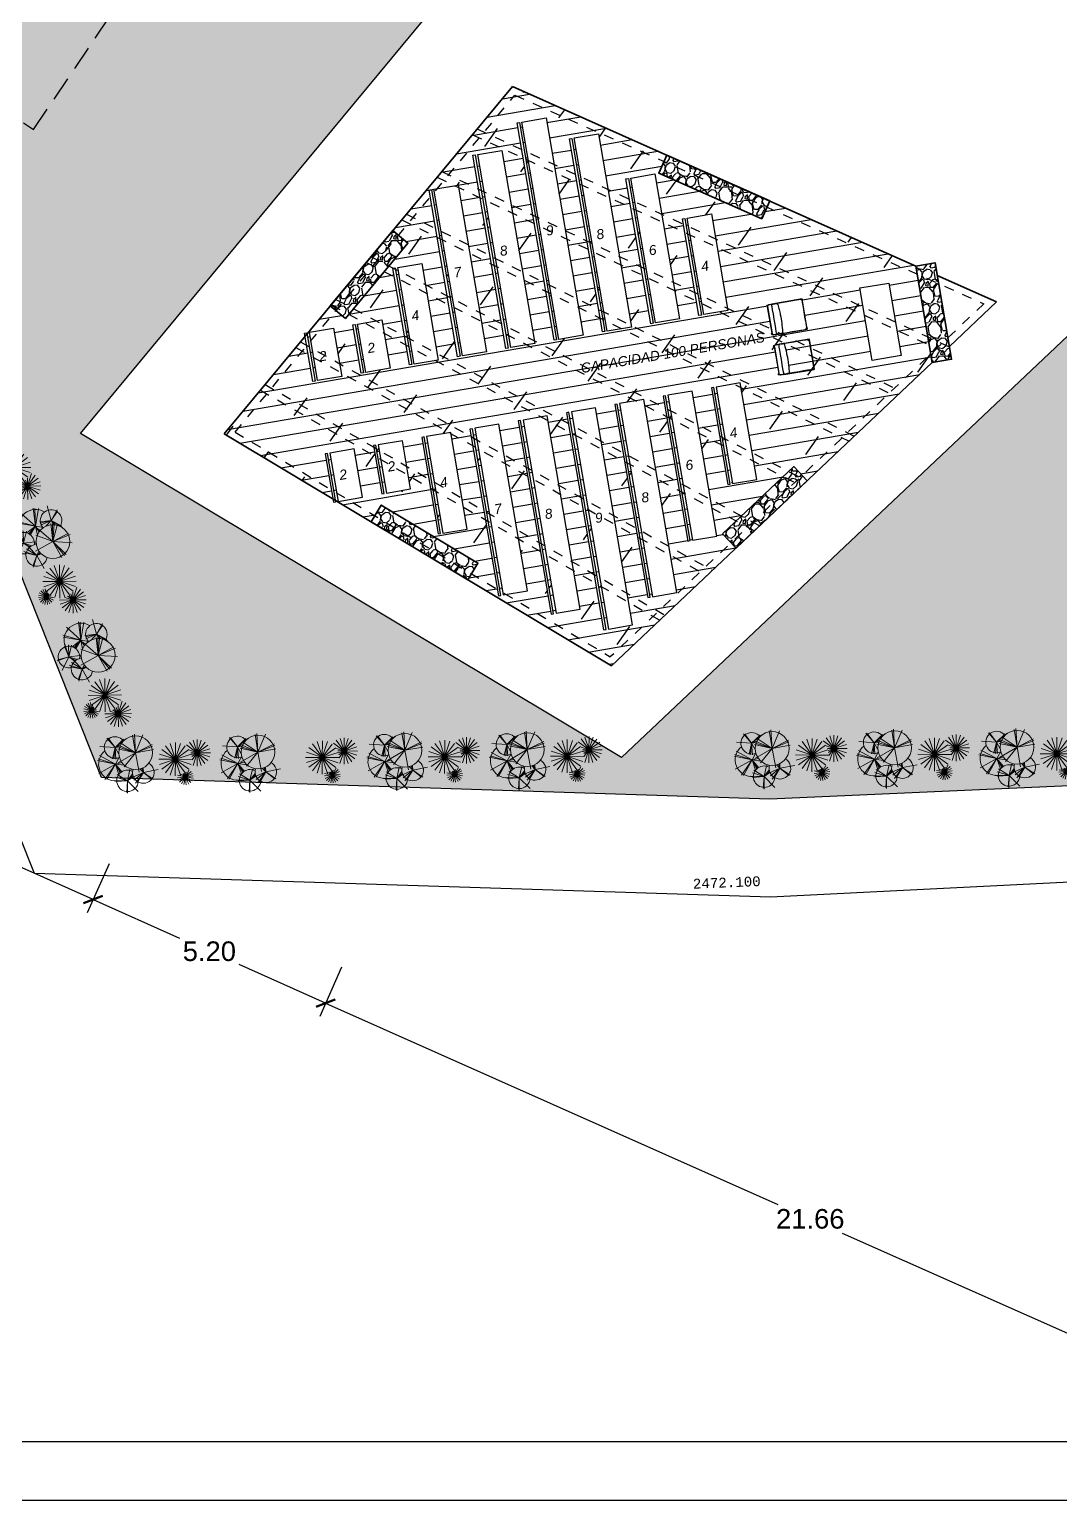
# Model space of a CAD drawing. Header units: millimetres. Extents: x 525387 to 527545, y 2235066 to 2235448.
# Drawn here: x 525543.22 to 525564.25, y 2235214.57 to 2235244.6 of the extents above; entities that cross this region are included whole.
import ezdxf
from ezdxf.enums import TextEntityAlignment as Align

# ---------------------------------------------------------------- set-up
doc = ezdxf.new("R2010")
doc.units = ezdxf.units.MM
doc.set_wipeout_variables(frame=1)
doc.linetypes.add('164L-xplan$0$HIDDEN', pattern=[0.375, 0.25, -0.125])
doc.linetypes.add('JIS_02_1.0', pattern=[2, 1, -1])
for name, color, linetype in [('auxiliar', 6, 'Continuous'), ('COTAS', 2, 'Continuous'), ('muebles', 2, 'Continuous'), ('pie de plano', 7, 'Continuous'), ('PISOS', 7, 'Continuous')]:
    doc.layers.add(name, color=color, linetype=linetype)
doc.layers.add('jardin', color=72, linetype='Continuous', lineweight=5)
doc.layers.add('muro', color=5, linetype='Continuous', lineweight=35)
doc.styles.add('ARIAL', font='ariali.ttf')
doc.styles.add('MONOTXT4', font='monotxt4.shx')
doc.styles.get("Standard").update_dxf_attribs({"font": 'arial.ttf'})
doc.dimstyles.get("Standard").update_dxf_attribs({"dimtxt": 0.4, "dimasz": 0.3, "dimexe": 0.3, "dimexo": 0.2, "dimgap": 0.09, "dimtad": 0, "dimtih": 1, "dimtoh": 1, "dimzin": 0, "dimdsep": 46, "dimtxsty": 'Standard', "dimblk": 'ARCHTICK', "dimcen": 0.09, "dimclrd": 2, "dimclre": 1, "dimadec": 0, "dimazin": 0, "dimtfac": 1, "dimtofl": 0, "dimtmove": 0, "dimatfit": 3, "dimldrblk": 'ARCHTICK', "dimfxl": 1, "dimtolj": 1, "dimtzin": 0, "dimarcsym": 0})
pattern_1 = [(285.2227875, (383923.40531, -56526.84243), (1.6425967985254, -5.89246601665845), [0.068344288, -6.76609672791]), (242.179741, (383923.423256, -56526.908376), (2.87430299344146, 5.39978354213298), [0.117280944, -11.6108097787]), (189.7204471, (383923.36852, -56527.0121), (7.44874682796736, 1.24431294007665), [0.082696304, -8.18694455882]), (324.483689, (383923.36799, -56527.247431), (-8.2660039076424, 5.9293206523882), [0.106800904, -10.57328748515]), (350.04365418, (383923.454922, -56527.309476), (-6.50023648735329, 1.16607958925516), [0.10472674, -10.36796154907]), (54.483689, (383923.558071, -56527.327583), (-5.9293206523882, -8.2660039076424), [0.106800904, -10.57328748515]), (94.90424047, (383923.620116, -56527.240652), (0.69408645828221, -8.30285854320205), [0.141238732, -13.98262306285]), (129.46532837, (383923.608041, -56527.09993), (-7.46943618404976, 9.04188227596479), [0.133343904, -13.20105132038]), (178.63956562, (383923.523286, -56526.996988), (-7.75263206384397, 0.16002525631597), [0.1071626, -10.60910913974]), (232.4463583, (383923.416154, -56526.994444), (3.4533014948614, 4.4225011911344), [0.122342656, -5.99478739]), (279.6074378, (383923.341585, -56527.091435), (1.39625555519333, -8.15091592550136), [0.158215584, -15.66335450244]), (196.02407483, (383923.644624, -56526.827397), (-4.4881278224272, -1.3387115632386), [0.054000908, -5.34611316487]), (228.6792344, (383923.59272, -56526.842304), (4.43058383010517, 5.0014996675416), [0.102736396, -10.17092779941]), (282.21, (383923.5249, -56526.91946), (0.4270558574, -0.275113239706), [0.071841868, -0.64657862169]), (260.40859051, (383923.45438, -56526.91634), (0.5214544839213, 2.6855057663666), [0.038688264, -3.83012447378]), (349.01140949, (383923.44794, -56526.95449), (-1.5562808119294, 0.3982838616116), [0.054713124, -2.680950598]), (88.17375653, (383923.501646, -56526.96492), (-0.0287719956113, 1.831394051609), [0.088863932, -2.87325963058]), (218.77505118, (383923.50448, -56526.8761), (0.97728233678, 0.578998475142), [0.064257428, -1.54217962337]), (73.599540334, (383923.28837, -56527.202182), (1.46996482486662, 5.0958982931035), [0.0900176, -8.91176533451]), (127.55617594, (383923.313786, -56527.115826), (3.5971614724024, -4.7344690664828), [0.075519788, -7.47644313564]), (350.40859051, (383923.419066, -56526.82108), (-2.6855057663685, 0.5214544839217), [0.07737602, -3.79143671778]), (40.82045967, (383923.49536, -56526.83397), (-4.0322999690164, -3.4452188551482), [0.0900176, -8.91176533451]), (36.65395478, (383923.553144, -56527.37275), (-2.229677913328, -1.58505280758), [0.08680704, -4.25354686262]), (351.9851406, (383923.622786, -56527.32093), (-6.0731806303962, 0.89096634648984), [0.072734424, -7.20071867614]), (124.01140949, (383923.84887, -56527.09192), (-1.58505280772, 2.2296779132285), [0.07737602, -3.79143671778]), (74.56402464, (383923.805592, -56527.02778), (-1.8682486861571, -6.65217910512563), [0.085156548, -8.43047519604]), (126.65395478, (383923.71407, -56527.30118), (1.5850528075645, -2.229677913339), [0.04340352, -4.29695038262]), (158.519932474, (383923.83237, -56527.11754), (-1.9833366693002, 0.6733971014263), [0.02590292, -2.5643989929]), (223.173756532, (383923.80826, -56527.10806), (1.252395576517, 1.006054332489), [0.10472674, -1.98981091781]), (243.21900596, (383923.731887, -56527.179714), (2.32407653942552, 4.5456718138124), [0.0970534, -9.60827297267]), (0.90006753, (383923.54008, -56526.98968), (-1.129224954512, 0.1231706219355), [0.073264776, -1.75835527194]), (50.36722659, (383923.613336, -56526.988528), (5.53103678945123, 6.70972309665132), [0.127911352, -12.66320181301]), (118.1553959, (383923.694926, -56526.890017), (1.8889380429074, -3.6340161075671), [0.052301648, -5.17787846362]), (147.21, (383923.67025, -56526.8439), (-0.7021690971, -0.15194261769), [0.03048, -0.47752]), (177.46643716, (383923.713573, -56527.18), (4.08984396059895, -0.2175692486354), [0.070573392, -6.98678815464]), (105.2227875, (383923.64307, -56527.17688), (-1.6425967985047, 5.8924660166641), [0.136688576, -6.69775243991]), (57.21, (383923.6072, -56527.045), (-0.15194261769, 0.7021690971), [0.13208, -0.37592]), (22.5148465, (383923.678707, -56526.933954), (5.74052339758256, 2.34476589914785), [0.080321912, -7.95186334483]), (311.2646041, (383923.75291, -56526.9032), (1.4331101899145, -1.5275088161983), [0.073965816, -3.62433000775]), (264.85597536, (383923.80169, -56526.958795), (-0.9565929811917, -10.86519368756651), [0.12042902, -11.92249288459]), (232.63607874, (383923.790893, -56527.07874), (-4.003527973579, -5.27661290647393), [0.127405892, -12.61316929125])]

# ---------------------------------------------------------------- blocks, each defined once
blk = doc.blocks.new('Arbo-p12')
at = {"color": 0, "linetype": 'ByBlock', "lineweight": 0}
for p, q in [((0.165, 0.278), (0.101, 0.528)), ((-0.099, 0.183), (-0.404, 0.271)), ((-0.099, 0.183), (-0.34, 0.405)), ((-0.099, 0.183), (-0.136, 0.494)), ((-0.099, 0.183), (-0.107, 0.489)), ((-0.099, 0.183), (-0.046, 0.487)), ((0.165, 0.278), (-0.029, 0.259)), ((0.165, 0.278), (-0.023, 0.235)), ((0.165, 0.278), (-0.016, 0.202)), ((0.165, 0.278), (0.075, 0.181)), ((0.165, 0.278), (0.273, 0.459)), ((0.165, 0.278), (0.277, 0.438)), ((0.165, 0.278), (0.203, 0.206)), ((0.165, 0.278), (0.233, 0.203)), ((0.165, 0.278), (0.357, 0.157)), ((0.165, 0.278), (0.344, 0.185)), ((-0.099, 0.183), (-0.398, 0.239)), ((-0.307, -0.102), (-0.381, 0.085)), ((-0.307, -0.102), (-0.373, 0.116)), ((-0.307, -0.102), (-0.31, 0.107)), ((-0.307, -0.102), (-0.258, 0.101)), ((-0.099, 0.183), (-0.249, 0.072)), ((-0.099, 0.183), (-0.218, 0.058)), ((-0.099, 0.183), (-0.203, 0.049)), ((-0.099, 0.183), (-0.19, 0.039)), ((0.191, -0.081), (-0.1, 0.03)), ((-0.099, 0.183), (0.034, 0.159)), ((-0.099, 0.183), (-0.072, 0.032)), ((-0.099, 0.183), (-0.042, 0.086)), ((0.191, -0.081), (-0.066, 0.146)), ((0.191, -0.081), (0.158, 0.226)), ((0.191, -0.081), (0.189, 0.218)), ((0.191, -0.081), (0.272, 0.215)), ((0.191, -0.081), (0.219, 0.213)), ((0.191, -0.081), (0.46, 0.06)), ((0.191, -0.081), (0.485, 0.038)), ((-0.307, -0.102), (-0.507, -0.167)), ((-0.307, -0.102), (-0.497, -0.149)), ((-0.307, -0.102), (-0.423, -0.333)), ((-0.307, -0.102), (-0.112, -0.081)), ((-0.307, -0.102), (-0.168, -0.147)), ((-0.307, -0.102), (-0.193, -0.162)), ((-0.307, -0.102), (-0.207, -0.173)), ((-0.087, -0.312), (-0.304, -0.244)), ((-0.087, -0.312), (-0.262, -0.198)), ((-0.087, -0.312), (-0.228, -0.157)), ((0.191, -0.081), (-0.105, -0.242)), ((-0.087, -0.312), (-0.049, -0.239)), ((0.191, -0.081), (0.338, -0.353)), ((0.191, -0.081), (0.388, -0.317)), ((0.191, -0.081), (0.413, -0.303)), ((0.191, -0.081), (0.518, -0.106)), ((-0.087, -0.312), (-0.284, -0.268)), ((-0.087, -0.312), (-0.154, -0.495)), ((-0.087, -0.312), (-0.145, -0.514)), ((-0.087, -0.312), (-0.029, -0.266)), ((-0.087, -0.312), (-0.02, -0.276)), ((-0.087, -0.312), (-0.013, -0.284)), ((-0.087, -0.312), (0.039, -0.536))]:
    blk.add_line(p, q, dxfattribs=at)
blk.add_circle((0.191, -0.081), 0.287, dxfattribs=at)
for centre, radius, start, end in [((-0.099, 0.183), 0.287, 57.4904, 202.572), ((0.165, 0.278), 0.183, 326.1895, 222.0248), ((-0.307, -0.102), 0.183, 350.2838, 282.3951), ((-0.087, -0.312), 0.183, 91.4437, 347.7435), ((-0.099, 0.183), 0.287, 265.0692, 270.8898)]:
    blk.add_arc(centre, radius, start, end, dxfattribs=at)
blk = doc.blocks.new('Arbo-p11')
at = {"color": 0, "linetype": 'ByBlock', "lineweight": 0}
for p, q in [((-0.037, 0.164), (-0.284, 0.344)), ((-0.038, 0.163), (-0.217, 0.41)), ((-0.038, 0.163), (-0.133, 0.453)), ((-0.042, 0.164), (0.205, 0.344)), ((-0.041, 0.163), (0.138, 0.41)), ((-0.04, 0.163), (0.054, 0.453)), ((-0.039, 0.163), (-0.039, 0.468)), ((-0.284, -0.107), (-0.346, 0.025)), ((-0.036, 0.166), (-0.342, 0.166)), ((-0.037, 0.165), (-0.327, 0.259)), ((-0.037, 0.167), (-0.327, 0.072)), ((-0.284, -0.108), (-0.302, 0.037)), ((-0.037, 0.168), (-0.284, -0.012)), ((-0.038, 0.168), (-0.217, -0.079)), ((-0.038, 0.169), (-0.133, -0.122)), ((-0.043, 0.166), (0.263, 0.166)), ((-0.042, 0.165), (0.248, 0.259)), ((-0.042, 0.168), (0.205, -0.012)), ((-0.042, 0.167), (0.248, 0.072)), ((-0.041, 0.168), (0.138, -0.079)), ((-0.04, 0.169), (0.054, -0.122)), ((-0.039, 0.169), (-0.039, -0.136)), ((0.195, -0.175), (0.338, 0.022)), ((0.196, -0.175), (0.271, 0.056)), ((-0.283, -0.106), (-0.428, -0.124)), ((-0.283, -0.106), (-0.426, -0.079)), ((-0.283, -0.105), (-0.415, -0.167)), ((-0.283, -0.107), (-0.411, -0.036)), ((-0.283, -0.105), (-0.39, -0.205)), ((-0.283, -0.107), (-0.383, -0.001)), ((-0.284, -0.105), (-0.354, -0.233)), ((-0.284, -0.105), (-0.312, -0.248)), ((-0.286, -0.107), (-0.221, -0.077)), ((-0.286, -0.106), (-0.197, -0.095)), ((-0.286, -0.105), (-0.158, -0.176)), ((-0.286, -0.106), (-0.142, -0.133)), ((-0.285, -0.108), (-0.267, -0.015)), ((-0.285, -0.107), (-0.25, -0.044)), ((-0.285, -0.107), (-0.237, -0.061)), ((-0.285, -0.105), (-0.223, -0.237)), ((-0.285, -0.105), (-0.185, -0.212)), ((-0.284, -0.105), (-0.266, -0.25)), ((0.199, -0.173), (-0.044, -0.173)), ((0.199, -0.172), (-0.032, -0.247)), ((0.199, -0.172), (0.002, -0.315)), ((0.199, -0.174), (0.049, -0.125)), ((0.198, -0.171), (0.055, -0.368)), ((0.199, -0.175), (0.101, -0.104)), ((0.198, -0.171), (0.122, -0.402)), ((0.198, -0.175), (0.133, -0.085)), ((0.198, -0.175), (0.161, -0.063)), ((0.194, -0.174), (0.426, -0.099)), ((0.194, -0.172), (0.426, -0.247)), ((0.194, -0.173), (0.437, -0.173)), ((0.195, -0.175), (0.391, -0.032)), ((0.195, -0.171), (0.338, -0.368)), ((0.195, -0.172), (0.391, -0.315)), ((0.196, -0.171), (0.271, -0.402)), ((0.197, -0.176), (0.197, -0.026)), ((0.197, -0.171), (0.197, -0.414))]:
    blk.add_line(p, q, dxfattribs=at)
blk = doc.blocks.new('_ArchTick')
at = {"color": 0, "linetype": 'ByBlock', "lineweight": 0, "const_width": 0.15}
blk.add_lwpolyline([(-0.5, -0.5), (0.5, 0.5)], dxfattribs=at)
blk = doc.blocks.new('*D66')
at = {"layer": 'COTAS', "color": 1, "lineweight": -2, "transparency": 16777216}
for p, q in [((525536.602, 2235231.236), (525536.154, 2235230.232)), ((525544.842, 2235227.567), (525544.395, 2235226.563))]:
    blk.add_line(p, q, dxfattribs=at)
at = {"layer": 'COTAS', "color": 2, "lineweight": -2, "transparency": 16777216}
for p, q in [((525536.276, 2235230.506), (525539.789, 2235228.942)), ((525544.517, 2235226.837), (525541.004, 2235228.401))]:
    blk.add_line(p, q, dxfattribs=at)
at = {"layer": 'Defpoints', "color": 0, "transparency": 16777216}
for p in [(525536.683, 2235231.419), (525544.923, 2235227.75), (525544.517, 2235226.837)]:
    blk.add_point(p, dxfattribs=at)
at = {"layer": 'COTAS', "color": 2, "lineweight": -2, "transparency": 16777216, "xscale": 0.3, "yscale": 0.3, "zscale": 0.3}
for p, rotation in [((525536.276, 2235230.506), 155.999999994232), ((525544.517, 2235226.837), 335.999999994232)]:
    blk.add_blockref('_ArchTick', p, dxfattribs=dict(at, rotation=rotation))
at = {"layer": 'COTAS', "color": 0, "transparency": 16777216, "insert": (525540.397, 2235228.672), "char_height": 0.4, "attachment_point": 5}
blk.add_mtext('\\A1;9.02', dxfattribs=at)
blk = doc.blocks.new('*D67')
at = {"layer": 'COTAS', "color": 1, "lineweight": -2, "transparency": 16777216}
for p, q in [((525544.842, 2235227.567), (525544.394, 2235226.563)), ((525549.591, 2235225.453), (525549.144, 2235224.448))]:
    blk.add_line(p, q, dxfattribs=at)
at = {"layer": 'COTAS', "color": 2, "lineweight": -2, "transparency": 16777216}
for p, q in [((525544.516, 2235226.837), (525546.282, 2235226.05)), ((525549.266, 2235224.722), (525547.5, 2235225.508))]:
    blk.add_line(p, q, dxfattribs=at)
at = {"layer": 'Defpoints', "color": 0, "transparency": 16777216}
for p in [(525544.923, 2235227.75), (525549.672, 2235225.636), (525549.266, 2235224.722)]:
    blk.add_point(p, dxfattribs=at)
at = {"layer": 'COTAS', "color": 2, "lineweight": -2, "transparency": 16777216, "xscale": 0.3, "yscale": 0.3, "zscale": 0.3}
for p, rotation in [((525544.516, 2235226.837), 155.9999999938924), ((525549.266, 2235224.722), 335.9999999938924)]:
    blk.add_blockref('_ArchTick', p, dxfattribs=dict(at, rotation=rotation))
at = {"layer": 'COTAS', "color": 0, "transparency": 16777216, "insert": (525546.891, 2235225.779), "char_height": 0.4, "attachment_point": 5}
blk.add_mtext('\\A1;5.20', dxfattribs=at)
blk = doc.blocks.new('*D68')
at = {"layer": 'COTAS', "color": 1, "lineweight": -2, "transparency": 16777216}
for p, q in [((525549.591, 2235225.453), (525549.144, 2235224.448)), ((525569.383, 2235216.641), (525568.936, 2235215.636))]:
    blk.add_line(p, q, dxfattribs=at)
at = {"layer": 'COTAS', "color": 2, "lineweight": -2, "transparency": 16777216}
for p, q in [((525549.266, 2235224.722), (525558.501, 2235220.61)), ((525569.058, 2235215.91), (525559.822, 2235220.022))]:
    blk.add_line(p, q, dxfattribs=at)
at = {"layer": 'Defpoints', "color": 0, "transparency": 16777216}
for p in [(525549.672, 2235225.636), (525569.464, 2235216.824), (525569.058, 2235215.91)]:
    blk.add_point(p, dxfattribs=at)
at = {"layer": 'COTAS', "color": 2, "lineweight": -2, "transparency": 16777216, "xscale": 0.3, "yscale": 0.3, "zscale": 0.3}
for p, rotation in [((525549.266, 2235224.722), 155.9999999971858), ((525569.058, 2235215.91), 335.9999999971858)]:
    blk.add_blockref('_ArchTick', p, dxfattribs=dict(at, rotation=rotation))
at = {"layer": 'COTAS', "color": 0, "transparency": 16777216, "insert": (525559.162, 2235220.316), "char_height": 0.4, "attachment_point": 5}
blk.add_mtext('\\A1;21.66', dxfattribs=at)
blk = doc.blocks.new('sillon')
at = {"layer": 'muebles'}
for p, q in [((527503.126, 2235440.61), (527503.126, 2235441.24)), ((527503.131, 2235440.61), (527503.126, 2235440.61)), ((527503.131, 2235440.547), (527503.131, 2235440.61)), ((527503.756, 2235440.61), (527503.751, 2235440.61)), ((527503.751, 2235440.61), (527503.751, 2235440.547)), ((527503.131, 2235440.546), (527503.131, 2235440.547)), ((527503.131, 2235440.541), (527503.131, 2235440.546)), ((527503.141, 2235440.525), (527503.131, 2235440.541)), ((527503.141, 2235440.505), (527503.141, 2235440.525)), ((527503.166, 2235440.505), (527503.141, 2235440.505)), ((527503.715, 2235440.517), (527503.166, 2235440.517)), ((527503.166, 2235440.517), (527503.166, 2235440.505)), ((527503.715, 2235440.505), (527503.715, 2235440.517)), ((527503.741, 2235440.505), (527503.715, 2235440.505)), ((527503.75, 2235440.541), (527503.741, 2235440.525)), ((527503.741, 2235440.525), (527503.741, 2235440.505)), ((527503.751, 2235440.546), (527503.75, 2235440.541)), ((527503.751, 2235440.547), (527503.751, 2235440.546))]:
    blk.add_line(p, q, dxfattribs=at)
for points in [[(527503.176, 2235441.235), (527503.176, 2235441.24), (527503.126, 2235441.24), (527503.126, 2235440.61), (527503.131, 2235440.61)], [(527503.706, 2235441.235), (527503.706, 2235441.24), (527503.176, 2235441.24), (527503.176, 2235441.235)], [(527503.751, 2235440.61), (527503.756, 2235440.61), (527503.756, 2235441.24), (527503.706, 2235441.24), (527503.706, 2235441.235)], [(527503.141, 2235440.525), (527503.141, 2235440.505), (527503.166, 2235440.505), (527503.166, 2235440.517)], [(527503.715, 2235440.517), (527503.715, 2235440.505), (527503.741, 2235440.505), (527503.741, 2235440.525)]]:
    blk.add_lwpolyline(points, dxfattribs=at)
for points, knots in [([(527503.751, 2235440.665), (527503.751, 2235440.666), (527503.751, 2235441.185), (527503.751, 2235441.186), (527503.751, 2235441.189), (527503.75, 2235441.192), (527503.75, 2235441.195), (527503.748, 2235441.204), (527503.743, 2235441.213), (527503.737, 2235441.219), (527503.73, 2235441.226), (527503.721, 2235441.231), (527503.712, 2235441.234), (527503.709, 2235441.234), (527503.706, 2235441.235), (527503.703, 2235441.235), (527503.702, 2235441.235), (527503.183, 2235441.235), (527503.181, 2235441.235), (527503.167, 2235441.235), (527503.154, 2235441.229), (527503.144, 2235441.219), (527503.138, 2235441.213), (527503.134, 2235441.204), (527503.132, 2235441.195), (527503.131, 2235441.192), (527503.131, 2235441.189), (527503.131, 2235441.186), (527503.129, 2235441.185), (527503.132, 2235440.667), (527503.131, 2235440.665)], [0, 0, 0, 0, 1, 1, 1, 2, 2, 2, 3, 3, 3, 4, 4, 4, 5, 5, 5, 6, 6, 6, 7, 7, 7, 8, 8, 8, 9, 9, 9, 10, 10, 10, 10]), ([(527503.751, 2235440.702), (527503.751, 2235440.707), (527503.749, 2235440.713), (527503.746, 2235440.717), (527503.744, 2235440.722), (527503.74, 2235440.726), (527503.735, 2235440.728), (527503.732, 2235440.73), (527503.728, 2235440.731), (527503.724, 2235440.732), (527503.606, 2235440.744), (527503.484, 2235440.749), (527503.366, 2235440.746), (527503.335, 2235440.745), (527503.293, 2235440.743), (527503.262, 2235440.741), (527503.231, 2235440.739), (527503.188, 2235440.735), (527503.157, 2235440.732), (527503.156, 2235440.732), (527503.154, 2235440.731), (527503.153, 2235440.731), (527503.147, 2235440.729), (527503.142, 2235440.726), (527503.138, 2235440.722), (527503.135, 2235440.718), (527503.132, 2235440.713), (527503.131, 2235440.708), (527503.131, 2235440.706), (527503.131, 2235440.704), (527503.131, 2235440.702), (527503.131, 2235440.702), (527503.131, 2235440.702), (527503.131, 2235440.702), (527503.131, 2235440.702), (527503.131, 2235440.637), (527503.131, 2235440.637), (527503.131, 2235440.636), (527503.131, 2235440.636), (527503.131, 2235440.635), (527503.131, 2235440.632), (527503.132, 2235440.629), (527503.133, 2235440.626), (527503.136, 2235440.619), (527503.141, 2235440.613), (527503.148, 2235440.61), (527503.15, 2235440.609), (527503.153, 2235440.608), (527503.156, 2235440.607), (527503.157, 2235440.607), (527503.158, 2235440.607), (527503.16, 2235440.607), (527503.161, 2235440.607), (527503.72, 2235440.607), (527503.721, 2235440.607), (527503.724, 2235440.607), (527503.726, 2235440.607), (527503.728, 2235440.608), (527503.738, 2235440.61), (527503.746, 2235440.617), (527503.749, 2235440.627), (527503.75, 2235440.629), (527503.75, 2235440.632), (527503.751, 2235440.635), (527503.751, 2235440.635), (527503.751, 2235440.636), (527503.751, 2235440.637), (527503.751, 2235440.637), (527503.751, 2235440.702), (527503.751, 2235440.702), (527503.751, 2235440.702), (527503.751, 2235440.702), (527503.751, 2235440.702)], [0, 0, 0, 0, 1, 1, 1, 2, 2, 2, 3, 3, 3, 4, 4, 4, 5, 5, 5, 6, 6, 6, 7, 7, 7, 8, 8, 8, 9, 9, 9, 10, 10, 10, 11, 11, 11, 12, 12, 12, 13, 13, 13, 14, 14, 14, 15, 15, 15, 16, 16, 16, 17, 17, 17, 18, 18, 18, 19, 19, 19, 20, 20, 20, 21, 21, 21, 22, 22, 22, 23, 23, 23, 24, 24, 24, 24]), ([(527503.131, 2235440.637), (527503.131, 2235440.636), (527503.131, 2235440.547), (527503.131, 2235440.547), (527503.131, 2235440.546), (527503.131, 2235440.546), (527503.131, 2235440.545), (527503.131, 2235440.544), (527503.131, 2235440.542), (527503.131, 2235440.541), (527503.133, 2235440.535), (527503.136, 2235440.529), (527503.141, 2235440.525), (527503.146, 2235440.52), (527503.153, 2235440.517), (527503.161, 2235440.517), (527503.161, 2235440.517), (527503.721, 2235440.517), (527503.721, 2235440.517), (527503.722, 2235440.517), (527503.723, 2235440.518), (527503.724, 2235440.518), (527503.726, 2235440.518), (527503.728, 2235440.518), (527503.73, 2235440.519), (527503.734, 2235440.52), (527503.737, 2235440.522), (527503.74, 2235440.525), (527503.745, 2235440.529), (527503.748, 2235440.534), (527503.75, 2235440.54), (527503.75, 2235440.542), (527503.75, 2235440.543), (527503.751, 2235440.545), (527503.751, 2235440.546), (527503.751, 2235440.546), (527503.751, 2235440.547), (527503.751, 2235440.547), (527503.751, 2235440.636), (527503.751, 2235440.637)], [0, 0, 0, 0, 1, 1, 1, 2, 2, 2, 3, 3, 3, 4, 4, 4, 5, 5, 5, 6, 6, 6, 7, 7, 7, 8, 8, 8, 9, 9, 9, 10, 10, 10, 11, 11, 11, 12, 12, 12, 13, 13, 13, 13])]:
    blk.add_open_spline(points, degree=3, knots=knots, dxfattribs=at)

msp = doc.modelspace()

# ---------------------------------------------------------------- hatches: boundary and pattern name
at = {"layer": 'jardin'}
h = msp.add_hatch(dxfattribs=at)
h.set_pattern_fill('GRASS', color=72, scale=0.025)
h.set_pattern_definition([(90, (-1981.939, -211.1523), (-0.449012806, 0.449012806), [0.1190625, -0.778963112]), (45, (-1981.939, -211.1523), (-0.44901280605, 0.44901280605), [0.1190625, -0.5159375]), (135, (-1981.939, -211.1523), (-0.44901280605, -0.44901280605), [0.1190625, -0.5159375])])
edge = h.paths.add_edge_path()
edge.add_arc((525534.332, 2235264.983), 12.335, 300.9245, 326.9323, ccw=False)
edge.add_arc((525534.069, 2235264.821), 12.335, 276.3541, 302.362, ccw=False)
edge.add_line((525535.434, 2235252.561), (525544.69, 2235229.325))
edge.add_line((525544.69, 2235229.325), (525558.333, 2235228.883))
edge.add_line((525558.333, 2235228.883), (525569.744, 2235229.392))
edge.add_line((525569.744, 2235229.392), (525566.199, 2235240.029))
edge.add_line((525566.199, 2235240.029), (525565.182, 2235239.068))
edge.add_line((525565.182, 2235239.068), (525563.149, 2235237.147))
edge.add_line((525563.149, 2235237.147), (525562.888, 2235236.9))
edge.add_line((525562.888, 2235236.9), (525562.438, 2235236.474))
edge.add_line((525562.438, 2235236.474), (525555.307, 2235229.735))
edge.add_line((525555.307, 2235229.735), (525544.258, 2235236.351))
edge.add_line((525544.258, 2235236.351), (525550.997, 2235244.466))
edge.add_line((525550.997, 2235244.466), (525551.58, 2235245.168))
edge.add_line((525551.58, 2235245.168), (525552.497, 2235244.76))
edge.add_line((525552.497, 2235244.76), (525553.943, 2235248.008))
edge.add_line((525553.943, 2235248.008), (525554.273, 2235248.751))
edge.add_line((525554.273, 2235248.751), (525553.177, 2235249.239))
edge.add_line((525553.177, 2235249.239), (525551.816, 2235246.183))
edge.add_line((525551.816, 2235246.183), (525550.332, 2235246.844))
edge.add_line((525550.332, 2235246.844), (525550.311, 2235246.798))
edge.add_line((525550.311, 2235246.798), (525544.652, 2235249.318))
edge.add_line((525544.652, 2235249.318), (525551.097, 2235263.793))
edge.add_line((525551.097, 2235263.793), (525555.409, 2235261.873))
edge.add_line((525555.409, 2235261.873), (525554.9, 2235260.731))
edge.add_line((525554.9, 2235260.731), (525561.112, 2235257.965))
edge.add_line((525561.112, 2235257.965), (525561.66, 2235257.721))
edge.add_line((525561.66, 2235257.721), (525561.986, 2235258.452))
edge.add_line((525561.986, 2235258.452), (525558.043, 2235260.208))
edge.add_line((525558.043, 2235260.208), (525558.745, 2235261.783))
edge.add_line((525558.745, 2235261.783), (525550.492, 2235265.458))
edge.add_line((525550.492, 2235265.458), (525547.085, 2235266.785))
edge.add_line((525547.085, 2235266.785), (525546.991, 2235266.526))
edge.add_arc((525538.862, 2235264.345), 8.417, -46.3758, 15.0187, ccw=False)
at = {"layer": 'muro', "linetype": 'Continuous', "lineweight": -3}
h = msp.add_hatch(dxfattribs=at)
h.set_pattern_fill('GRAVEL', color=41, scale=0.02, angle=57.21)
h.set_pattern_definition(pattern_1)
h.paths.add_polyline_path([(525556.232, 2235242.033), (525558.333, 2235241.097), (525558.17, 2235240.732), (525556.069, 2235241.667)])
h = msp.add_hatch(dxfattribs=at)
h.set_pattern_fill('GRAVEL', color=41, scale=0.02, angle=57.21)
h.set_pattern_definition(pattern_1)
h.paths.add_polyline_path([(525549.36, 2235238.953), (525550.638, 2235240.492), (525550.946, 2235240.236), (525549.668, 2235238.698)])
h = msp.add_hatch(dxfattribs=at)
h.set_pattern_fill('GRAVEL', color=41, scale=0.02, angle=57.21)
h.set_pattern_definition(pattern_1)
h.paths.add_polyline_path([(525561.317, 2235239.769), (525561.711, 2235239.836), (525562.048, 2235237.864), (525561.654, 2235237.797)])
h = msp.add_hatch(dxfattribs=at)
h.set_pattern_fill('GRAVEL', color=41, scale=0.02, angle=57.21)
h.set_pattern_definition(pattern_1)
h.paths.add_polyline_path([(525557.371, 2235234.301), (525558.825, 2235235.674), (525559.1, 2235235.384), (525557.646, 2235234.01)])
h = msp.add_hatch(dxfattribs=at)
h.set_pattern_fill('GRAVEL', color=41, scale=0.02, angle=57.21)
h.set_pattern_definition(pattern_1)
h.paths.add_polyline_path([(525550.195, 2235234.544), (525550.401, 2235234.887), (525552.374, 2235233.706), (525552.168, 2235233.363)])
at = {"layer": 'PISOS', "linetype": 'Continuous'}
h = msp.add_hatch(dxfattribs=at)
h.set_pattern_fill('DOLMIT', color=30, scale=0.05, angle=9.69)
h.set_pattern_definition([(9.69, (383541.9686, -56486.60827), (-0.053440755225, 0.312970183374), []), (54.69, (383541.9686, -56486.6083), (-0.7328213777, 0.5190585025), [0.44901280605, -0.8980256121])])
h.paths.add_polyline_path([(525558.825, 2235235.674), (525559.1, 2235235.384), (525561.654, 2235237.797), (525561.317, 2235239.769), (525558.333, 2235241.097), (525558.17, 2235240.732), (525556.069, 2235241.667), (525556.232, 2235242.033), (525553.082, 2235243.435), (525550.638, 2235240.492), (525550.946, 2235240.236), (525549.668, 2235238.698), (525549.36, 2235238.953), (525548.888, 2235238.384), (525549.052, 2235237.421), (525549.003, 2235237.412), (525548.846, 2235238.334), (525547.192, 2235236.342), (525549.413, 2235235.013), (525549.256, 2235235.934), (525549.305, 2235235.942), (525549.469, 2235234.979), (525550.195, 2235234.544), (525550.401, 2235234.887), (525552.374, 2235233.706), (525552.168, 2235233.363), (525555.102, 2235231.606), (525557.646, 2235234.01), (525557.371, 2235234.301)])
h.paths.add_polyline_path([(525556.156, 2235237.112), (525556.205, 2235237.12), (525556.71, 2235234.163), (525556.661, 2235234.155)], flags=16)
h.paths.add_polyline_path([(525556.254, 2235237.129), (525556.747, 2235237.213), (525557.252, 2235234.256), (525556.759, 2235234.172)], flags=16)
h.paths.add_polyline_path([(525555.762, 2235237.045), (525556.435, 2235233.102), (525555.942, 2235233.018), (525555.269, 2235236.96)], flags=16)
h.paths.add_polyline_path([(525555.903, 2235238.591), (525555.398, 2235241.548), (525555.448, 2235241.556), (525555.953, 2235238.599)], flags=16)
h.paths.add_polyline_path([(525556.002, 2235238.607), (525555.497, 2235241.565), (525555.99, 2235241.649), (525556.495, 2235238.692)], flags=16)
h.paths.add_polyline_path([(525555.509, 2235238.523), (525555.016, 2235238.439), (525554.343, 2235242.382), (525554.836, 2235242.466)], flags=16)
h.paths.add_polyline_path([(525555.219, 2235236.952), (525555.893, 2235233.009), (525555.843, 2235233.001), (525555.17, 2235236.944)], flags=16)
h.paths.add_polyline_path([(525557.142, 2235237.28), (525557.191, 2235237.289), (525557.527, 2235235.317), (525557.478, 2235235.309)], flags=16)
h.paths.add_polyline_path([(525554.967, 2235238.431), (525554.918, 2235238.422), (525554.244, 2235242.365), (525554.294, 2235242.374)], flags=16)
h.paths.add_polyline_path([(525557.24, 2235237.297), (525557.733, 2235237.381), (525558.07, 2235235.41), (525557.577, 2235235.326)], flags=16)
h.paths.add_polyline_path([(525556.889, 2235238.759), (525556.552, 2235240.73), (525556.602, 2235240.739), (525556.938, 2235238.767)], flags=16)
h.paths.add_polyline_path([(525556.988, 2235238.776), (525556.651, 2235240.747), (525557.144, 2235240.831), (525557.481, 2235238.86)], flags=16)
h.paths.add_polyline_path([(525554.776, 2235236.876), (525555.533, 2235232.441), (525555.04, 2235232.356), (525554.283, 2235236.792)], flags=16)
h.paths.add_polyline_path([(525554.523, 2235238.355), (525554.03, 2235238.271), (525553.273, 2235242.707), (525553.766, 2235242.791)], flags=16)
h.paths.add_polyline_path([(525554.234, 2235236.784), (525554.991, 2235232.348), (525554.942, 2235232.34), (525554.184, 2235236.775)], flags=16)
h.paths.add_polyline_path([(525553.981, 2235238.262), (525553.932, 2235238.254), (525553.174, 2235242.69), (525553.224, 2235242.698)], flags=16)
h.paths.add_polyline_path([(525553.79, 2235236.708), (525554.463, 2235232.765), (525553.97, 2235232.681), (525553.297, 2235236.624)], flags=16)
edge = h.paths.add_edge_path(flags=16)
edge.add_line((525558.431, 2235238.119), (525558.419, 2235238.117))
edge.add_line((525558.419, 2235238.117), (525558.431, 2235238.119))
edge.add_spline(control_points=[(525558.524, 2235237.578), (525558.515, 2235237.631), (525558.441, 2235238.064), (525558.431, 2235238.119)], knot_values=[5.057852, 5.057852, 5.057852, 5.057852, 5.940469, 5.940469, 5.940469, 5.940469], degree=3, periodic=0)
edge = h.paths.add_edge_path(flags=16)
edge.add_line((525558.528, 2235237.553), (525558.731, 2235237.587))
edge.add_spline(control_points=[(525558.73, 2235237.584), (525558.733, 2235237.589), (525558.736, 2235237.595), (525558.736, 2235237.6)], knot_values=[7, 7, 7, 7, 8, 8, 8, 8], degree=3, periodic=0)
edge.add_spline(control_points=[(525558.736, 2235237.6), (525558.736, 2235237.602), (525558.736, 2235237.604), (525558.736, 2235237.605)], knot_values=[6, 6, 6, 6, 7, 7, 7, 7], degree=3, periodic=0)
edge.add_spline(control_points=[(525558.736, 2235237.605), (525558.734, 2235237.636), (525558.731, 2235237.679), (525558.728, 2235237.71)], knot_values=[5, 5, 5, 5, 6, 6, 6, 6], degree=3, periodic=0)
edge.add_spline(control_points=[(525558.728, 2235237.71), (525558.724, 2235237.74), (525558.719, 2235237.782), (525558.715, 2235237.813)], knot_values=[4, 4, 4, 4, 5, 5, 5, 5], degree=3, periodic=0)
edge.add_spline(control_points=[(525558.715, 2235237.813), (525558.698, 2235237.93), (525558.673, 2235238.049), (525558.641, 2235238.163)], knot_values=[3, 3, 3, 3, 4, 4, 4, 4], degree=3, periodic=0)
edge.add_spline(control_points=[(525558.641, 2235238.163), (525558.64, 2235238.167), (525558.638, 2235238.171), (525558.636, 2235238.174)], knot_values=[2, 2, 2, 2, 3, 3, 3, 3], degree=3, periodic=0)
edge.add_spline(control_points=[(525558.636, 2235238.174), (525558.632, 2235238.178), (525558.628, 2235238.181), (525558.623, 2235238.183)], knot_values=[1, 1, 1, 1, 2, 2, 2, 2], degree=3, periodic=0)
edge.add_spline(control_points=[(525558.623, 2235238.183), (525558.618, 2235238.185), (525558.613, 2235238.186), (525558.608, 2235238.185)], knot_values=[0.039191, 0.039191, 0.039191, 0.039191, 1, 1, 1, 1], degree=3, periodic=0)
edge.add_spline(control_points=[(525558.608, 2235238.185), (525558.585, 2235238.181), (525558.571, 2235238.179), (525558.57, 2235238.179)], knot_values=[0, 0, 0, 0, 0.163415, 0.163415, 0.163415, 0.163415], degree=3, periodic=0)
edge.add_line((525558.455, 2235238.159), (525558.454, 2235238.159))
edge.add_line((525558.454, 2235238.159), (525558.448, 2235238.157))
edge.add_line((525558.448, 2235238.157), (525558.428, 2235238.14))
edge.add_line((525558.428, 2235238.14), (525558.528, 2235237.553))
edge = h.paths.add_edge_path(flags=16)
edge.add_line((525558.376, 2235238.369), (525558.372, 2235238.394))
edge.add_line((525558.372, 2235238.394), (525558.292, 2235238.937))
edge.add_spline(control_points=[(525558.384, 2235238.396), (525558.375, 2235238.45), (525558.301, 2235238.884), (525558.292, 2235238.937)], knot_values=[5.057852, 5.057852, 5.057852, 5.057852, 5.940469, 5.940469, 5.940469, 5.940469], degree=3, periodic=0)
edge.add_line((525558.292, 2235238.937), (525558.279, 2235238.935))
edge.add_line((525558.279, 2235238.935), (525558.238, 2235238.964))
edge.add_spline(control_points=[(525558.315, 2235238.977), (525558.315, 2235238.977), (525558.351, 2235238.983), (525558.377, 2235238.987)], knot_values=[0.363618, 0.363618, 0.363618, 0.363618, 1, 1, 1, 1], degree=3, periodic=0)
edge.add_line((525558.377, 2235238.987), (525558.376, 2235238.992))
edge.add_line((525558.376, 2235238.992), (525558.997, 2235239.098))
edge.add_line((525558.997, 2235239.098), (525559.005, 2235239.049))
edge.add_line((525559.005, 2235239.049), (525559.094, 2235238.527))
edge.add_line((525559.094, 2235238.527), (525559.103, 2235238.477))
edge.add_line((525559.103, 2235238.477), (525558.391, 2235238.356))
edge.add_line((525558.391, 2235238.356), (525558.388, 2235238.371))
edge.add_line((525558.388, 2235238.371), (525558.376, 2235238.369))
h.paths.add_polyline_path([(525553.538, 2235238.187), (525553.045, 2235238.102), (525552.371, 2235242.045), (525552.864, 2235242.13)], flags=16)
edge = h.paths.add_edge_path(flags=16)
edge.add_spline(control_points=[(525558.586, 2235238.399), (525558.582, 2235238.395), (525558.577, 2235238.393), (525558.572, 2235238.392)], knot_values=[0.039191, 0.039191, 0.039191, 0.039191, 1, 1, 1, 1], degree=3, periodic=0)
edge.add_line((525558.577, 2235238.393), (525558.481, 2235238.376))
edge.add_line((525558.481, 2235238.376), (525558.488, 2235238.335))
h.paths.add_polyline_path([(525553.248, 2235236.615), (525553.921, 2235232.672), (525553.872, 2235232.664), (525553.199, 2235236.607)], flags=16)
h.paths.add_polyline_path([(525552.995, 2235238.094), (525552.946, 2235238.086), (525552.273, 2235242.029), (525552.322, 2235242.037)], flags=16)
h.paths.add_polyline_path([(525552.804, 2235236.54), (525553.385, 2235233.139), (525552.892, 2235233.055), (525552.311, 2235236.456)], flags=16)
h.paths.add_polyline_path([(525552.552, 2235238.018), (525552.059, 2235237.934), (525551.478, 2235241.335), (525551.971, 2235241.419)], flags=16)
h.paths.add_polyline_path([(525552.262, 2235236.447), (525552.843, 2235233.046), (525552.794, 2235233.038), (525552.213, 2235236.439)], flags=16)
h.paths.add_polyline_path([(525552.01, 2235237.926), (525551.96, 2235237.917), (525551.38, 2235241.318), (525551.429, 2235241.326)], flags=16)
h.paths.add_polyline_path([(525551.819, 2235236.371), (525552.155, 2235234.4), (525551.662, 2235234.316), (525551.326, 2235236.287)], flags=16)
h.paths.add_polyline_path([(525560.176, 2235239.32), (525560.768, 2235239.421), (525561.02, 2235237.943), (525560.429, 2235237.842)], flags=16)
h.paths.add_polyline_path([(525551.566, 2235237.85), (525551.073, 2235237.766), (525550.737, 2235239.737), (525551.229, 2235239.821)], flags=16)
h.paths.add_polyline_path([(525551.276, 2235236.279), (525551.613, 2235234.307), (525551.564, 2235234.299), (525551.227, 2235236.27)], flags=16)
h.paths.add_polyline_path([(525551.024, 2235237.757), (525550.975, 2235237.749), (525550.638, 2235239.72), (525550.687, 2235239.729)], flags=16)
h.paths.add_polyline_path([(525550.833, 2235236.203), (525551.001, 2235235.217), (525550.508, 2235235.133), (525550.34, 2235236.119)], flags=16)
h.paths.add_polyline_path([(525550.58, 2235237.682), (525550.088, 2235237.597), (525549.919, 2235238.583), (525550.412, 2235238.667)], flags=16)
h.paths.add_polyline_path([(525550.291, 2235236.11), (525550.459, 2235235.125), (525550.41, 2235235.116), (525550.241, 2235236.102)], flags=16)
h.paths.add_polyline_path([(525550.038, 2235237.589), (525549.989, 2235237.581), (525549.821, 2235238.566), (525549.87, 2235238.575)], flags=16)
h.paths.add_polyline_path([(525549.847, 2235236.035), (525550.015, 2235235.049), (525549.523, 2235234.965), (525549.354, 2235235.951)], flags=16)
h.paths.add_polyline_path([(525549.595, 2235237.513), (525549.102, 2235237.429), (525548.933, 2235238.415), (525549.426, 2235238.499)], flags=16)
h.paths.add_polyline_path([(525549.522, 2235235.342), (525549.776, 2235235.386), (525549.725, 2235235.683), (525549.471, 2235235.639)], flags=8)
h.paths.add_polyline_path([(525550.508, 2235235.511), (525550.761, 2235235.554), (525550.711, 2235235.851), (525550.457, 2235235.808)], flags=8)
h.paths.add_polyline_path([(525551.577, 2235235.187), (525551.829, 2235235.23), (525551.779, 2235235.526), (525551.527, 2235235.483)], flags=8)
h.paths.add_polyline_path([(525552.685, 2235234.644), (525552.946, 2235234.689), (525552.897, 2235234.981), (525552.636, 2235234.936)], flags=8)
h.paths.add_polyline_path([(525553.716, 2235234.536), (525553.973, 2235234.58), (525553.921, 2235234.882), (525553.665, 2235234.838)], flags=8)
h.paths.add_polyline_path([(525554.744, 2235234.458), (525554.998, 2235234.501), (525554.947, 2235234.803), (525554.693, 2235234.76)], flags=8)
h.paths.add_polyline_path([(525555.688, 2235234.873), (525555.944, 2235234.916), (525555.893, 2235235.219), (525555.636, 2235235.175)], flags=8)
h.paths.add_polyline_path([(525556.59, 2235235.534), (525556.847, 2235235.578), (525556.795, 2235235.88), (525556.538, 2235235.836)], flags=8)
h.paths.add_polyline_path([(525557.492, 2235236.197), (525557.744, 2235236.24), (525557.693, 2235236.536), (525557.441, 2235236.493)], flags=8)
h.paths.add_polyline_path([(525549.109, 2235237.761), (525549.363, 2235237.805), (525549.312, 2235238.102), (525549.058, 2235238.058)], flags=8)
h.paths.add_polyline_path([(525550.094, 2235237.93), (525550.348, 2235237.973), (525550.298, 2235238.27), (525550.044, 2235238.227)], flags=8)
h.paths.add_polyline_path([(525550.996, 2235238.591), (525551.248, 2235238.634), (525551.197, 2235238.93), (525550.946, 2235238.887)], flags=8)
h.paths.add_polyline_path([(525551.86, 2235239.475), (525552.122, 2235239.52), (525552.072, 2235239.811), (525551.811, 2235239.767)], flags=8)
h.paths.add_polyline_path([(525552.799, 2235239.909), (525553.055, 2235239.953), (525553.004, 2235240.255), (525552.747, 2235240.211)], flags=8)
h.paths.add_polyline_path([(525553.743, 2235240.324), (525553.997, 2235240.367), (525553.945, 2235240.669), (525553.691, 2235240.626)], flags=8)
h.paths.add_polyline_path([(525554.771, 2235240.245), (525555.027, 2235240.289), (525554.975, 2235240.591), (525554.719, 2235240.548)], flags=8)
h.paths.add_polyline_path([(525555.84, 2235239.921), (525556.098, 2235239.965), (525556.046, 2235240.267), (525555.789, 2235240.223)], flags=8)
h.paths.add_polyline_path([(525556.911, 2235239.601), (525557.162, 2235239.644), (525557.112, 2235239.94), (525556.86, 2235239.897)], flags=8)

# ---------------------------------------------------------------- linework, layer by layer
at = {"layer": 'auxiliar'}
for p, q in [((525544.69, 2235229.325), (525535.242, 2235253.042)), ((525544.258, 2235236.351), (525551.58, 2235245.168)), ((525566.199, 2235240.029), (525555.307, 2235229.735)), ((525555.307, 2235229.735), (525544.258, 2235236.351)), ((525571.302, 2235229.461), (525558.333, 2235228.883)), ((525558.333, 2235228.883), (525544.69, 2235229.325))]:
    msp.add_line(p, q, dxfattribs=at)
at = {"layer": 'auxiliar', "linetype": 'JIS_02_1.0', "lineweight": -3, "ltscale": 0.2}
for p, q in [((525547.418, 2235236.38), (525553.129, 2235243.256)), ((525553.129, 2235243.256), (525562.706, 2235238.998)), ((525552.265, 2235242.45), (525561.888, 2235238.019)), ((525552.361, 2235242.566), (525561.997, 2235238.122)), ((525551.543, 2235241.581), (525560.922, 2235237.105)), ((525551.639, 2235241.696), (525561.031, 2235237.208)), ((525550.821, 2235240.712), (525559.955, 2235236.192)), ((525550.917, 2235240.827), (525560.064, 2235236.295)), ((525550.099, 2235239.842), (525558.988, 2235235.278)), ((525550.195, 2235239.958), (525559.097, 2235235.381)), ((525549.473, 2235239.088), (525558.131, 2235234.468)), ((525549.377, 2235238.973), (525558.022, 2235234.365)), ((525562.706, 2235238.998), (525555.078, 2235231.789)), ((525548.751, 2235238.219), (525557.164, 2235233.554)), ((525548.655, 2235238.104), (525557.055, 2235233.451)), ((525548.029, 2235237.35), (525556.197, 2235232.641)), ((525547.933, 2235237.234), (525556.088, 2235232.538)), ((525547.418, 2235236.38), (525555.078, 2235231.789))]:
    msp.add_line(p, q, dxfattribs=at)
at = {"layer": 'auxiliar', "linetype": '164L-xplan$0$HIDDEN', "ltscale": 2}
msp.add_lwpolyline([(525543.302, 2235242.555), (525545.539, 2235245.871), (525542.222, 2235248.108), (525539.986, 2235244.792)], close=True, dxfattribs=at)
at = {"layer": 'auxiliar'}
msp.add_lwpolyline([(525560.176, 2235239.32), (525560.768, 2235239.421), (525561.02, 2235237.943), (525560.429, 2235237.842)], close=True, dxfattribs=at)
at = {"layer": 'muebles', "color": 6}
for points in [[(525553.174, 2235242.69), (525553.224, 2235242.698), (525553.981, 2235238.262), (525553.932, 2235238.254)], [(525553.273, 2235242.707), (525553.766, 2235242.791), (525554.523, 2235238.355), (525554.03, 2235238.271)], [(525554.244, 2235242.365), (525554.294, 2235242.374), (525554.967, 2235238.431), (525554.918, 2235238.422)], [(525554.343, 2235242.382), (525554.836, 2235242.466), (525555.509, 2235238.523), (525555.016, 2235238.439)], [(525552.371, 2235242.045), (525552.864, 2235242.13), (525553.538, 2235238.187), (525553.045, 2235238.102)], [(525552.273, 2235242.029), (525552.322, 2235242.037), (525552.995, 2235238.094), (525552.946, 2235238.086)], [(525555.398, 2235241.548), (525555.448, 2235241.556), (525555.953, 2235238.599), (525555.903, 2235238.591)], [(525555.497, 2235241.565), (525555.99, 2235241.649), (525556.495, 2235238.692), (525556.002, 2235238.607)], [(525551.38, 2235241.318), (525551.429, 2235241.326), (525552.01, 2235237.926), (525551.96, 2235237.917)], [(525551.478, 2235241.335), (525551.971, 2235241.419), (525552.552, 2235238.018), (525552.059, 2235237.934)], [(525556.552, 2235240.73), (525556.602, 2235240.739), (525556.938, 2235238.767), (525556.889, 2235238.759)], [(525556.651, 2235240.747), (525557.144, 2235240.831), (525557.481, 2235238.86), (525556.988, 2235238.776)], [(525550.638, 2235239.72), (525550.687, 2235239.729), (525551.024, 2235237.757), (525550.975, 2235237.749)], [(525550.737, 2235239.737), (525551.229, 2235239.821), (525551.566, 2235237.85), (525551.073, 2235237.766)], [(525548.933, 2235238.415), (525549.426, 2235238.499), (525549.595, 2235237.513), (525549.102, 2235237.429)], [(525549.821, 2235238.566), (525549.87, 2235238.575), (525550.038, 2235237.589), (525549.989, 2235237.581)], [(525549.919, 2235238.583), (525550.412, 2235238.667), (525550.58, 2235237.682), (525550.088, 2235237.597)], [(525548.835, 2235238.398), (525548.884, 2235238.406), (525549.052, 2235237.421), (525549.003, 2235237.412)], [(525557.478, 2235235.309), (525557.527, 2235235.317), (525557.191, 2235237.289), (525557.142, 2235237.28)], [(525557.577, 2235235.326), (525558.07, 2235235.41), (525557.733, 2235237.381), (525557.24, 2235237.297)], [(525555.942, 2235233.018), (525556.435, 2235233.102), (525555.762, 2235237.045), (525555.269, 2235236.96)], [(525556.661, 2235234.155), (525556.71, 2235234.163), (525556.205, 2235237.12), (525556.156, 2235237.112)], [(525556.759, 2235234.172), (525557.252, 2235234.256), (525556.747, 2235237.213), (525556.254, 2235237.129)], [(525553.97, 2235232.681), (525554.463, 2235232.765), (525553.79, 2235236.708), (525553.297, 2235236.624)], [(525554.942, 2235232.34), (525554.991, 2235232.348), (525554.234, 2235236.784), (525554.184, 2235236.775)], [(525555.04, 2235232.356), (525555.533, 2235232.441), (525554.776, 2235236.876), (525554.283, 2235236.792)], [(525555.843, 2235233.001), (525555.893, 2235233.009), (525555.219, 2235236.952), (525555.17, 2235236.944)], [(525551.662, 2235234.316), (525552.155, 2235234.4), (525551.819, 2235236.371), (525551.326, 2235236.287)], [(525552.794, 2235233.038), (525552.843, 2235233.046), (525552.262, 2235236.447), (525552.213, 2235236.439)], [(525552.892, 2235233.055), (525553.385, 2235233.139), (525552.804, 2235236.54), (525552.311, 2235236.456)], [(525553.872, 2235232.664), (525553.921, 2235232.672), (525553.248, 2235236.615), (525553.199, 2235236.607)], [(525550.41, 2235235.116), (525550.459, 2235235.125), (525550.291, 2235236.11), (525550.241, 2235236.102)], [(525550.508, 2235235.133), (525551.001, 2235235.217), (525550.833, 2235236.203), (525550.34, 2235236.119)], [(525551.564, 2235234.299), (525551.613, 2235234.307), (525551.276, 2235236.279), (525551.227, 2235236.27)], [(525549.424, 2235234.948), (525549.473, 2235234.956), (525549.305, 2235235.942), (525549.256, 2235235.934)], [(525549.523, 2235234.965), (525550.015, 2235235.049), (525549.847, 2235236.035), (525549.354, 2235235.951)]]:
    msp.add_lwpolyline(points, close=True, dxfattribs=at)
at = {"layer": 'muro', "color": 3}
for p, q in [((525547.192, 2235236.342), (525553.082, 2235243.435)), ((525553.082, 2235243.435), (525561.317, 2235239.769)), ((525561.756, 2235239.573), (525562.964, 2235239.035)), ((525562.964, 2235239.035), (525562.003, 2235238.127)), ((525561.654, 2235237.797), (525555.102, 2235231.606)), ((525555.102, 2235231.606), (525547.192, 2235236.342))]:
    msp.add_line(p, q, dxfattribs=at)
at = {"layer": 'muro'}
for points in [[(525556.232, 2235242.033), (525558.333, 2235241.097), (525558.17, 2235240.732), (525556.069, 2235241.667)], [(525549.36, 2235238.953), (525550.638, 2235240.492), (525550.946, 2235240.236), (525549.668, 2235238.698)], [(525561.317, 2235239.769), (525561.711, 2235239.836), (525562.048, 2235237.864), (525561.654, 2235237.797)], [(525557.371, 2235234.301), (525558.825, 2235235.674), (525559.1, 2235235.384), (525557.646, 2235234.01)], [(525550.195, 2235234.544), (525550.401, 2235234.887), (525552.374, 2235233.706), (525552.168, 2235233.363)]]:
    msp.add_lwpolyline(points, close=True, dxfattribs=at)

# ---------------------------------------------------------------- block references
at = {"layer": 'jardin', "color": 114, "linetype": 'Continuous', "lineweight": 0, "true_color": 0x139b48, "xscale": 1.125, "yscale": 1.125, "zscale": 1.125}
for p, rotation in [((525542.955, 2235235.467), 0.7380014541032327), ((525543.88, 2235233.145), 0.7380014541032327), ((525544.805, 2235230.822), 0.7380014541032327), ((525551.888, 2235229.733), 71.72307501319514), ((525554.388, 2235229.745), 71.72307501319514), ((525559.388, 2235229.77), 71.72307501319514), ((525561.888, 2235229.783), 71.72307501319514), ((525564.388, 2235229.795), 71.72307501319514), ((525546.388, 2235229.683), 71.72307501319514), ((525549.388, 2235229.72), 71.72307501319514)]:
    msp.add_blockref('Arbo-p11', p, dxfattribs=dict(at, rotation=rotation))
at = {"layer": 'jardin', "linetype": 'Continuous', "lineweight": 0, "xscale": 1.200000000000004, "yscale": 1.200000000000004, "zscale": 1.200000000000004}
for p, rotation in [((525543.465, 2235234.237), 0.7380014541032469), ((525544.39, 2235231.915), 0.7380014541032469), ((525545.22, 2235229.647), 71.72307501319516), ((525547.72, 2235229.659), 71.72307501319516), ((525550.72, 2235229.696), 71.72307501319516), ((525553.22, 2235229.709), 71.72307501319516), ((525558.22, 2235229.733), 71.72307501319516), ((525560.72, 2235229.746), 71.72307501319516), ((525563.22, 2235229.758), 71.72307501319516)]:
    msp.add_blockref('Arbo-p12', p, dxfattribs=dict(at, rotation=rotation))
at = {"layer": 'muro', "color": 6, "rotation": 279.6899999999999}
msp.add_blockref('sillon', (-1766776.815, 2378952.742), dxfattribs=at)
at = {"layer": 'muro', "color": 6, "xscale": -1, "rotation": 279.69}
msp.add_blockref('sillon', (-1589200.724, 1338996.972), dxfattribs=at)

# ---------------------------------------------------------------- texts
at = {"layer": 'pie de plano', "style": 'ARIAL'}
for s, p in [('9', (525553.784, 2235240.386)), ('8', (525554.812, 2235240.308)), ('8', (525552.84, 2235239.971)), ('6', (525555.882, 2235239.983)), ('7', (525551.901, 2235239.532)), ('4', (525556.952, 2235239.659)), ('4', (525551.037, 2235238.649)), ('2', (525550.136, 2235237.988)), ('CAPACIDAD 100 PERSONAS', (525554.496, 2235237.582)), ('2', (525549.15, 2235237.819)), ('4', (525557.533, 2235236.255)), ('2', (525550.549, 2235235.569)), ('6', (525556.631, 2235235.596)), ('2', (525549.563, 2235235.4)), ('4', (525551.618, 2235235.245)), ('7', (525552.726, 2235234.701)), ('8', (525555.729, 2235234.935)), ('8', (525553.758, 2235234.599)), ('9', (525554.785, 2235234.52))]:
    msp.add_text(s, height=0.2, rotation=9.69, dxfattribs=at).set_placement(p)

# ---------------------------------------------------------------- dimensions: what is measured, and where the dimension line sits
at = {"layer": 'COTAS'}
for p1, p2, distance, picture, middle in [((525536.683, 2235231.419), (525544.923, 2235227.75), -0.999, '*D66', (525540.397, 2235228.672)), ((525544.923, 2235227.75), (525549.672, 2235225.636), -1, '*D67', (525546.891, 2235225.779)), ((525549.6724, 2235225.63569), (525569.46436, 2235216.82374), -1, '*D68', (525559.16164, 2235220.31616))]:
    dim = msp.add_aligned_dim(p1=p1, p2=p2, distance=distance, dimstyle='Standard', dxfattribs=at)
    dim.commit()
    dim.dimension.update_dxf_attribs({"geometry": picture, "text_midpoint": middle})

# ---------------------------------------------------------------- wipeouts: each hides what was drawn before it
at = {"color": 8}
msp.add_wipeout([(525558.196, 2235227.375), (525556.706, 2235227.315), (525556.719, 2235226.995), (525558.209, 2235227.055)], dxfattribs=at).translate(0, 0, 2.221).dxf.layer = 'COTAS'

# ---------------------------------------------------------------- next in the draw order: linework, layer by layer
at = {"layer": 'auxiliar', "color": 1, "linetype": 'Continuous'}
for points in [[(525509.79, 2235334.567), (525689.79, 2235334.567), (525689.79, 2235214.567), (525509.79, 2235214.567)], [(525510.99, 2235333.367), (525688.59, 2235333.367), (525688.59, 2235215.767), (525510.99, 2235215.767)]]:
    msp.add_lwpolyline(points, close=True, dxfattribs=at)
at = {"layer": 'auxiliar', "color": 3}
msp.add_lwpolyline([(525628.465, 2235245.295), (525628.454, 2235245.284), (525625.33, 2235245.356), (525571.934, 2235227.564), (525558.35, 2235226.884), (525543.317, 2235227.371), (525533.113, 2235252.985, 0.266694), (525544.284, 2235258.579, 0.281639), (525546.467, 2235266.549), (525552.505, 2235283.145), (525555.878, 2235290.855, 0.107392), (525557.014, 2235298.262), (525561.33, 2235304.061), (525574.674, 2235307.245), (525576.276, 2235312.111), (525587.956, 2235310.629), (525636.415, 2235304.478), (525636.027, 2235299.726), (525643.977, 2235299.423), (525645.869, 2235288.75), (525644.969, 2235262.304), (525643.386, 2235260.672)], format="xyb", dxfattribs=at)

# ---------------------------------------------------------------- next in the draw order: texts
at = {"layer": 'COTAS', "color": 2, "style": 'MONOTXT4'}
msp.add_text('2472.100', height=0.2, rotation=2.3233, dxfattribs=at).set_placement((525557.457, 2235227.185, 2.221), align=Align.MIDDLE)

doc.saveas('drawing.dxf')
